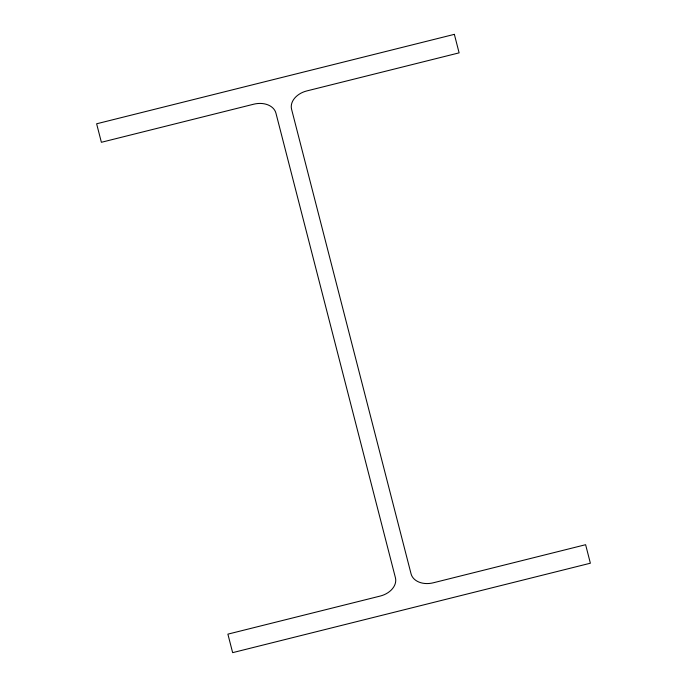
<?xml version="1.0" encoding="UTF-8"?>
<svg xmlns="http://www.w3.org/2000/svg" width="687" height="687" viewBox="0 0 687 687"><rect width="100%" height="100%" fill="white"/><g stroke="black" fill="none" stroke-linecap="round" stroke-linejoin="round"><path stroke-width="1.03" d="M454.356 34.35L96.627 123.789L101.384 142.295L253.692 104.209A19.313 14.083 -13.6 0 1 275.942 113.166L395.42 577.741A19.313 14.083 -13.6 0 1 380.194 596.067L227.886 634.144L232.644 652.65L590.373 563.211L585.616 544.705L433.308 582.791A19.313 14.083 -13.6 0 1 411.058 573.834L291.58 109.259A19.313 14.083 -13.6 0 1 306.806 90.933L459.114 52.856L454.356 34.35"/></g></svg>
